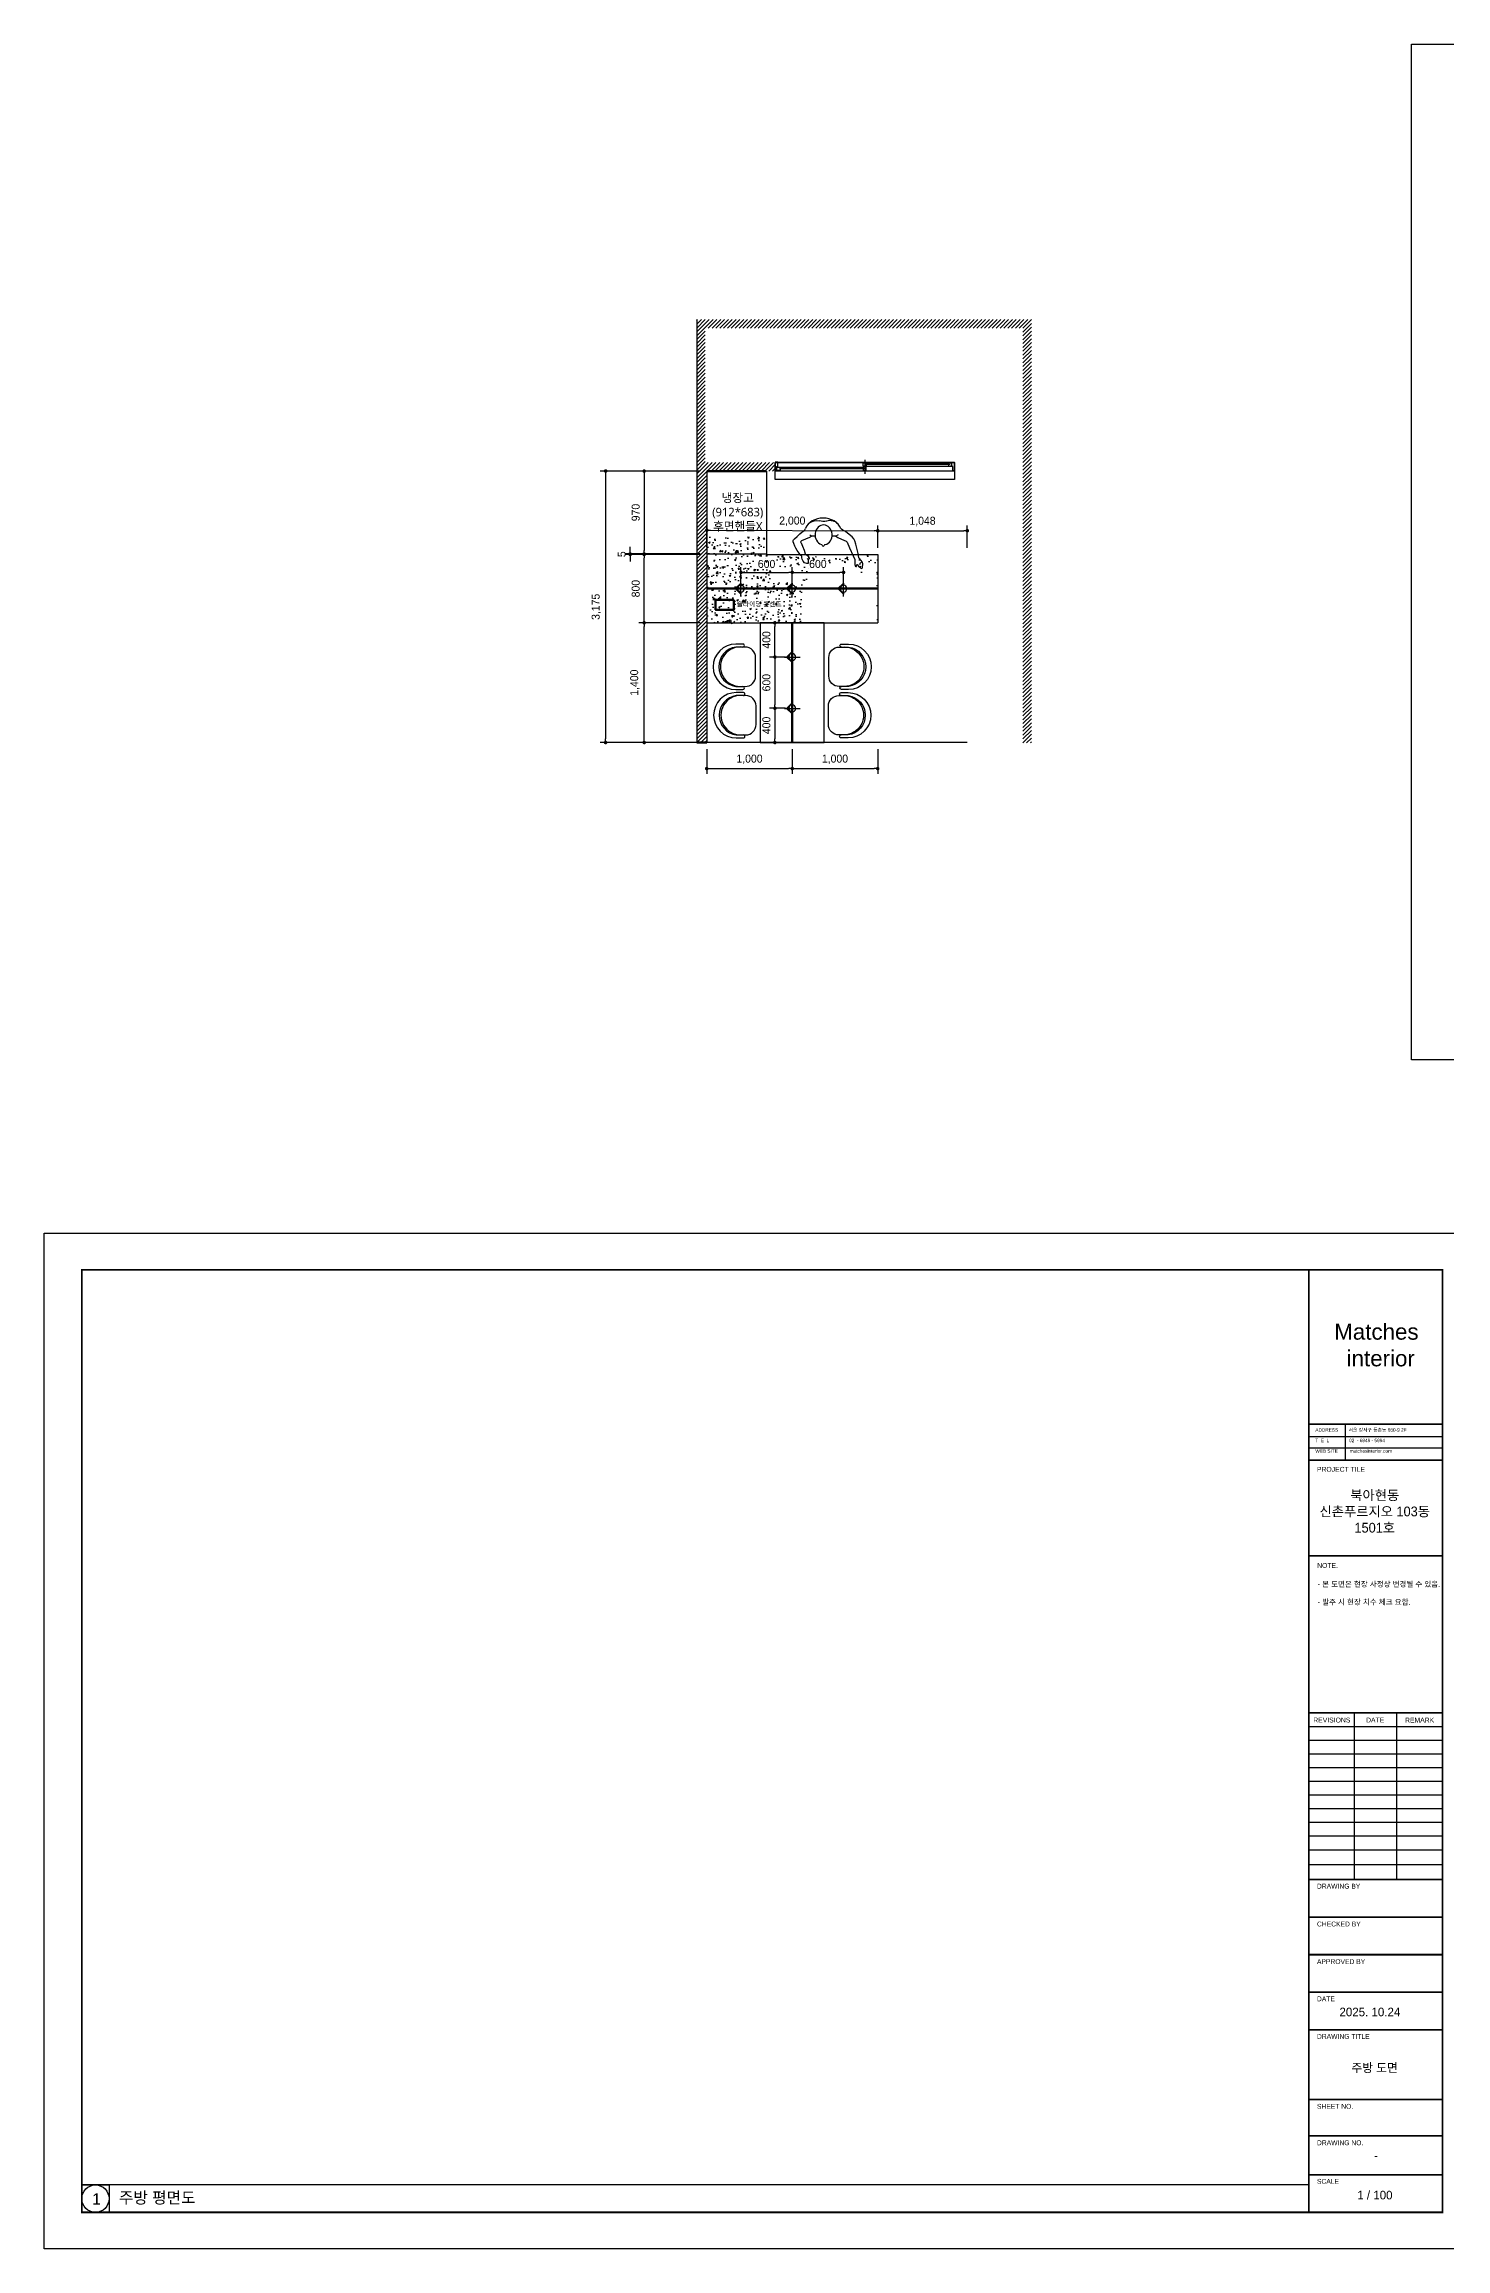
# Model space of a CAD drawing. Header units: millimetres. Extents: x -224448 to 1592092, y -164641 to 319001.
# Drawn here: x -57197 to -40798, y 118173 to 143959 of the extents above; entities that cross this region are included whole.
import ezdxf
from ezdxf.enums import TextEntityAlignment as Align

# ---------------------------------------------------------------- set-up
doc = ezdxf.new("R2010")
doc.units = ezdxf.units.MM
doc.layers.get('Defpoints').update_dxf_attribs({"color": 35})
for name, color, linetype in [('FUR', 6, 'Continuous'), ('I-LIGHT', 1, 'Continuous'), ('I-SYM', 4, 'Continuous'), ('I-TEXT', 7, 'Continuous'), ('I_FORMAT', 7, 'Continuous'), ('I_FUR', 6, 'Continuous'), ('I_HAT', 8, 'Continuous'), ('I_TXT', 7, 'Continuous'), ('I_WIN', 5, 'Continuous'), ('Layer 1', 7, 'Continuous')]:
    doc.layers.add(name, color=color, linetype=linetype)
doc.styles.add('GHS', font='Dotum.ttf')
doc.styles.add('HY울릉도', font='')
doc.styles.add('NTOP', font='Dotum.ttf')
doc.styles.add('sim', font='')
doc.styles.get("Standard").update_dxf_attribs({"font": 'arial.ttf'})
doc.styles.add('맑은고딕', font='malgun.ttf')
doc.styles.add('주석', font='arial.ttf')
doc.styles.get('HY울릉도').set_extended_font_data('HY울릉도L')
doc.styles.get('sim').set_extended_font_data('Pretendard Variable Light')
doc.dimstyles.new('HOON DIM', dxfattribs={"dimscale": 52, "dimtxt": 1.8, "dimasz": 0.8, "dimexe": 1.2, "dimexo": 1.5, "dimgap": 1, "dimtad": 1, "dimdec": 0, "dimzin": 0, "dimdsep": 46, "dimlunit": 6, "dimtxsty": 'GHS', "dimblk": 'DOT', "dimcen": 3, "dimclrd": 6, "dimclre": 6, "dimclrt": 3, "dimadec": 0, "dimazin": 0, "dimtm": 1e-09, "dimtfac": 1, "dimtdec": 0, "dimtix": 1, "dimtmove": 2, "dimatfit": 3, "dimldrblk": 'DOT', "dimfxl": 1, "dimtolj": 1, "dimtzin": 0, "dimarcsym": 0})

# ---------------------------------------------------------------- blocks, each defined once
blk = doc.blocks.new('gg')
at = {"layer": 'I_FUR'}
blk.add_lwpolyline([(39772, 12041, 0.414213), (39894, 12163), (39894, 12189, 1.001496), (39929, 12189), (39929, 12272, 0.999571), (39398, 12272), (39398, 12189, 1.001496), (39433, 12189), (39433, 12163, 0.414213), (39555, 12041)], format="xyb", close=True, dxfattribs=at)
blk.add_lwpolyline([(39894, 12189), (39894, 12272, 0.871098), (39433, 12272), (39433, 12189)], format="xyb", dxfattribs=at)
at = {"layer": 'I_HAT'}
blk.add_arc((39664, 12221), 231, 359.9213, 180.0787, dxfattribs=at)
blk = doc.blocks.new('_Dot')
at = {"color": 0, "linetype": 'ByBlock', "lineweight": -2}
blk.add_line((-0.5, 0), (-1, 0), dxfattribs=at)
at = {"color": 0, "linetype": 'ByBlock', "const_width": 0.5}
blk.add_lwpolyline([(-0.25, 0, 1), (0.25, 0, 1)], format="xyb", close=True, dxfattribs=at)
blk = doc.blocks.new('*D1254')
at = {"color": 6, "lineweight": -2, "transparency": 16777216}
for p, q in [((-47445, 138069), (-47445, 138330)), ((-47403, 138268), (-46439, 138268)), ((-46397, 138069), (-46397, 138330))]:
    blk.add_line(p, q, dxfattribs=at)
at = {"layer": 'Defpoints', "color": 0, "lineweight": 211, "transparency": 16777216}
for p in [(-46397, 138268), (-47445, 137991), (-46397, 137991)]:
    blk.add_point(p, dxfattribs=at)
at = {"color": 6, "lineweight": -2, "transparency": 16777216, "xscale": 41.6, "yscale": 41.6, "zscale": 41.6, "rotation": 180}
blk.add_blockref('_Dot', (-47445, 138268), dxfattribs=at)
at = {"color": 6, "lineweight": -2, "transparency": 16777216, "xscale": 41.6, "yscale": 41.6, "zscale": 41.6}
blk.add_blockref('_Dot', (-46397, 138268), dxfattribs=at)
at = {"color": 3, "transparency": 16777216, "insert": (-46921, 138376), "char_height": 93.6, "attachment_point": 5, "style": 'GHS'}
blk.add_mtext('\\A1;1,048', dxfattribs=at)
blk = doc.blocks.new('A$C57680CF2')
at = {"color": 251, "linetype": 'ByBlock'}
for p, q in [((392, 620), (377, 596)), ((377, 558), (377, 596)), ((362, 293), (342, 250)), ((377, 313), (362, 293)), ((377, 313), (377, 359)), ((392, 289), (377, 313)), ((2, 23), (0, 12)), ((0, 12), (2, 6)), ((12, 35), (2, 23)), ((2, 6), (11, 3)), ((11, 3), (52, 0)), ((27, 50), (12, 35)), ((25, 88), (20, 81)), ((20, 81), (20, 74)), ((20, 74), (25, 72)), ((41, 92), (25, 88)), ((25, 72), (35, 71)), ((45, 64), (27, 50)), ((35, 71), (43, 70)), ((73, 91), (41, 92)), ((43, 70), (45, 64)), ((52, 0), (75, 6)), ((104, 92), (73, 91)), ((75, 6), (93, 19)), ((93, 19), (116, 36)), ((146, 113), (104, 92)), ((116, 36), (121, 45)), ((121, 45), (172, 53)), ((241, 156), (146, 113)), ((172, 53), (221, 64)), ((221, 64), (281, 80)), ((305, 183), (241, 156)), ((281, 80), (322, 91)), ((318, 194), (305, 183)), ((342, 250), (318, 194)), ((322, 91), (347, 104)), ((347, 104), (369, 122)), ((369, 122), (396, 157)), ((396, 157), (431, 203)), ((431, 203), (448, 232)), ((448, 232), (458, 250)), ((458, 250), (465, 256))]:
    blk.add_line(p, q, dxfattribs=at)
for points in [[(107, 639), (95, 638), (70, 637), (62, 639), (55, 644), (55, 654), (66, 680), (85, 698), (107, 708), (123, 713), (133, 714), (144, 714), (155, 727), (178, 745), (210, 765), (236, 782), (261, 795), (290, 807), (309, 812), (324, 812), (334, 809), (347, 797), (374, 768), (404, 736), (423, 714), (432, 701), (440, 687), (449, 677), (458, 672), (465, 669)], [(377, 596), (362, 623), (320, 716), (314, 725), (306, 727), (298, 722), (259, 703), (211, 686), (169, 675), (160, 660), (145, 643), (131, 632), (121, 627), (110, 626), (107, 629), (106, 637), (109, 643), (115, 649)]]:
    blk.add_lwpolyline(points, dxfattribs=at)
for centre, start, end in [((261, 436), 12.4529, 61.6545), ((264, 489), 293.9975, 342.624)]:
    blk.add_arc(centre, 16.2, start, end, dxfattribs=at)
for centre, major_axis, ratio, start_param, end_param in [((391, 458), (-116, 0), 0.863568, 0.188441, 6.01926), ((406, 463), (0, 219), 0.828235, 3.474185, 5.950593), ((278, 462), (-16.9, 0), 0.833333, -1.080155, 0.996278), ((501, 383), (0, 94.4), 0.60241, 3.567278, 5.15537)]:
    blk.add_ellipse(centre, major_axis=major_axis, ratio=ratio, start_param=start_param, end_param=end_param, dxfattribs=at)
at = {"color": 251, "linetype": 'ByBlock', "extrusion": (0, 0, -1)}
for centre, start_param, end_param in [((502, 539), 0.65598, 1.886666), ((605, 460), 4.269408, 5.264562)]:
    blk.add_ellipse(centre, major_axis=(0, 94.4), ratio=0.60241, start_param=start_param, end_param=end_param, dxfattribs=at)
blk = doc.blocks.new('마감지시')
at = {"layer": 'I-SYM'}
blk.add_hatch(color=256, dxfattribs=at).paths.add_polyline_path([(100285, -105169, 1), (100395, -105169, 1)])
blk.add_circle((100340, -105169), 55.1, dxfattribs=at)
blk.add_open_spline([(100340, -105169), (100472, -105076), (100636, -104989), (100521, -105343), (100750, -105224), (100793, -105160)], degree=3, knots=[104.4072574, 104.4072574, 104.4072574, 104.4072574, 483.4924485, 667.7259252, 958.4022925, 958.4022925, 958.4022925, 958.4022925], dxfattribs=at)
blk = doc.blocks.new('*D1255')
at = {"color": 6, "lineweight": -2, "transparency": 16777216}
for p, q in [((-49445, 138074), (-49444, 138335)), ((-49403, 138273), (-47486, 138268)), ((-47445, 138069), (-47444, 138330))]:
    blk.add_line(p, q, dxfattribs=at)
at = {"layer": 'Defpoints', "color": 0, "lineweight": 211, "transparency": 16777216}
for p in [(-47444, 138268), (-49445, 137996), (-47445, 137991)]:
    blk.add_point(p, dxfattribs=at)
at = {"color": 6, "lineweight": -2, "transparency": 16777216, "xscale": 41.6, "yscale": 41.6, "zscale": 41.6}
for p, rotation in [((-49444, 138273), 179.8567608496325), ((-47444, 138268), 359.8567608496326)]:
    blk.add_blockref('_Dot', p, dxfattribs=dict(at, rotation=rotation))
at = {"color": 3, "lineweight": 211, "transparency": 16777216, "insert": (-48444, 138378), "char_height": 93.6, "attachment_point": 5, "rotation": 359.8568, "style": 'GHS'}
blk.add_mtext('\\A1;2,000', dxfattribs=at)
blk = doc.blocks.new('*D1256')
at = {"color": 6, "lineweight": -2, "transparency": 16777216}
for p, q in [((-49445, 135713), (-49445, 135424)), ((-48445, 135713), (-48445, 135424)), ((-49403, 135486), (-48487, 135486))]:
    blk.add_line(p, q, dxfattribs=at)
at = {"layer": 'Defpoints', "color": 0, "lineweight": 211, "transparency": 16777216}
for p in [(-49445, 135791), (-48445, 135791), (-48445, 135486)]:
    blk.add_point(p, dxfattribs=at)
at = {"color": 6, "lineweight": -2, "transparency": 16777216, "xscale": 41.6, "yscale": 41.6, "zscale": 41.6, "rotation": 180}
blk.add_blockref('_Dot', (-49445, 135486), dxfattribs=at)
at = {"color": 6, "lineweight": -2, "transparency": 16777216, "xscale": 41.6, "yscale": 41.6, "zscale": 41.6}
blk.add_blockref('_Dot', (-48445, 135486), dxfattribs=at)
at = {"color": 3, "lineweight": 211, "transparency": 16777216, "insert": (-48945, 135594), "char_height": 93.6, "attachment_point": 5, "style": 'GHS'}
blk.add_mtext('\\A1;1,000', dxfattribs=at)
blk = doc.blocks.new('*D1257')
at = {"color": 6, "lineweight": -2, "transparency": 16777216}
for p, q in [((-48445, 135713), (-48445, 135424)), ((-47445, 135713), (-47445, 135424)), ((-48403, 135486), (-47487, 135486))]:
    blk.add_line(p, q, dxfattribs=at)
at = {"layer": 'Defpoints', "color": 0, "lineweight": 211, "transparency": 16777216}
for p in [(-48445, 135791), (-47445, 135791), (-47445, 135486)]:
    blk.add_point(p, dxfattribs=at)
at = {"color": 6, "lineweight": -2, "transparency": 16777216, "xscale": 41.6, "yscale": 41.6, "zscale": 41.6, "rotation": 180}
blk.add_blockref('_Dot', (-48445, 135486), dxfattribs=at)
at = {"color": 6, "lineweight": -2, "transparency": 16777216, "xscale": 41.6, "yscale": 41.6, "zscale": 41.6}
blk.add_blockref('_Dot', (-47445, 135486), dxfattribs=at)
at = {"color": 3, "lineweight": 211, "transparency": 16777216, "insert": (-47945, 135594), "char_height": 93.6, "attachment_point": 5, "style": 'GHS'}
blk.add_mtext('\\A1;1,000', dxfattribs=at)
blk = doc.blocks.new('*D1258')
at = {"color": 6, "lineweight": -2, "transparency": 16777216}
for p, q in [((-49523, 137191), (-50240, 137191)), ((-50177, 135833), (-50177, 137149)), ((-49523, 135791), (-50240, 135791))]:
    blk.add_line(p, q, dxfattribs=at)
at = {"layer": 'Defpoints', "color": 0, "lineweight": 211, "transparency": 16777216}
for p in [(-50177, 137191), (-49445, 137191), (-49445, 135791)]:
    blk.add_point(p, dxfattribs=at)
at = {"color": 6, "lineweight": -2, "transparency": 16777216, "xscale": 41.6, "yscale": 41.6, "zscale": 41.6}
for p, rotation in [((-50177, 137191), 90), ((-50177, 135791), 270)]:
    blk.add_blockref('_Dot', p, dxfattribs=dict(at, rotation=rotation))
at = {"color": 3, "lineweight": 211, "transparency": 16777216, "insert": (-50285, 136491), "char_height": 93.6, "attachment_point": 5, "rotation": 90, "style": 'GHS'}
blk.add_mtext('\\A1;1,400', dxfattribs=at)
blk = doc.blocks.new('*D1259')
at = {"color": 6, "lineweight": -2, "transparency": 16777216}
for p, q in [((-49523, 137991), (-50240, 137991)), ((-50177, 137233), (-50177, 137949)), ((-49523, 137191), (-50240, 137191))]:
    blk.add_line(p, q, dxfattribs=at)
at = {"layer": 'Defpoints', "color": 0, "lineweight": 211, "transparency": 16777216}
for p in [(-50177, 137991), (-49445, 137991), (-49445, 137191)]:
    blk.add_point(p, dxfattribs=at)
at = {"color": 6, "lineweight": -2, "transparency": 16777216, "xscale": 41.6, "yscale": 41.6, "zscale": 41.6}
for p, rotation in [((-50177, 137991), 90), ((-50177, 137191), 270)]:
    blk.add_blockref('_Dot', p, dxfattribs=dict(at, rotation=rotation))
at = {"color": 3, "lineweight": 211, "transparency": 16777216, "insert": (-50276, 137591), "char_height": 93.6, "attachment_point": 5, "rotation": 90, "style": 'GHS'}
blk.add_mtext('\\A1;800', dxfattribs=at)
blk = doc.blocks.new('*D1260')
at = {"color": 6, "lineweight": -2, "transparency": 16777216}
for p, q in [((-49523, 138966), (-50690, 138966)), ((-50628, 138924), (-50628, 135833)), ((-49523, 135791), (-50690, 135791))]:
    blk.add_line(p, q, dxfattribs=at)
at = {"layer": 'Defpoints', "color": 0, "lineweight": 211, "transparency": 16777216}
for p in [(-49445, 138966), (-50628, 135791), (-49445, 135791)]:
    blk.add_point(p, dxfattribs=at)
at = {"color": 6, "lineweight": -2, "transparency": 16777216, "xscale": 41.6, "yscale": 41.6, "zscale": 41.6}
for p, rotation in [((-50628, 138966), 90), ((-50628, 135791), 270)]:
    blk.add_blockref('_Dot', p, dxfattribs=dict(at, rotation=rotation))
at = {"color": 3, "lineweight": 211, "transparency": 16777216, "insert": (-50736, 137378), "char_height": 93.6, "attachment_point": 5, "rotation": 90, "style": 'GHS'}
blk.add_mtext('\\A1;3,175', dxfattribs=at)
blk = doc.blocks.new('*D1261')
at = {"color": 6, "lineweight": -2, "transparency": 16777216}
for p, q in [((-49523, 138966), (-50240, 138966)), ((-50177, 138924), (-50177, 138038)), ((-49523, 137996), (-50240, 137996))]:
    blk.add_line(p, q, dxfattribs=at)
at = {"layer": 'Defpoints', "color": 0, "lineweight": 211, "transparency": 16777216}
for p in [(-49445, 138966), (-50177, 137996), (-49445, 137996)]:
    blk.add_point(p, dxfattribs=at)
at = {"color": 6, "lineweight": -2, "transparency": 16777216, "xscale": 41.6, "yscale": 41.6, "zscale": 41.6}
for p, rotation in [((-50177, 138966), 90), ((-50177, 137996), 270)]:
    blk.add_blockref('_Dot', p, dxfattribs=dict(at, rotation=rotation))
at = {"color": 3, "lineweight": 211, "transparency": 16777216, "insert": (-50276, 138481), "char_height": 93.6, "attachment_point": 5, "rotation": 90, "style": 'GHS'}
blk.add_mtext('\\A1;970', dxfattribs=at)
blk = doc.blocks.new('*D1262')
at = {"color": 6, "lineweight": -2, "transparency": 16777216}
for p, q in [((-49640, 137996), (-50403, 137996)), ((-49640, 137991), (-50403, 137991)), ((-50341, 138038), (-50341, 138079)), ((-50341, 137996), (-50341, 137991)), ((-50341, 137949), (-50341, 137908))]:
    blk.add_line(p, q, dxfattribs=at)
at = {"layer": 'Defpoints', "color": 0, "lineweight": 211, "transparency": 16777216}
for p in [(-50341, 137991), (-49562, 137996), (-49562, 137991)]:
    blk.add_point(p, dxfattribs=at)
at = {"color": 6, "lineweight": -2, "transparency": 16777216, "xscale": 41.6, "yscale": 41.6, "zscale": 41.6}
for p, rotation in [((-50341, 137996), 270), ((-50341, 137991), 90)]:
    blk.add_blockref('_Dot', p, dxfattribs=dict(at, rotation=rotation))
at = {"color": 3, "lineweight": 211, "transparency": 16777216, "insert": (-50440, 137993), "char_height": 93.6, "attachment_point": 5, "rotation": 90, "style": 'GHS'}
blk.add_mtext('\\A1;5', dxfattribs=at)
blk = doc.blocks.new('SP01')
at = {"layer": 'I-LIGHT'}
blk.add_hatch(color=1, dxfattribs=at).paths.add_polyline_path([(2182616, -1632810), (2182551, -1632878), (2182576, -1632878, -1), (2182656, -1632878), (2182680, -1632878)])
at = {"layer": 'I-LIGHT', "color": 1}
for p, q in [((2182616, -1632787), (2182616, -1632970)), ((2182707, -1632878), (2182524, -1632878)), ((2182616, -1632810), (2182551, -1632878)), ((2182551, -1632878), (2182576, -1632878)), ((2182616, -1632810), (2182680, -1632878)), ((2182656, -1632878), (2182680, -1632878))]:
    blk.add_line(p, q, dxfattribs=at)
at = {"layer": 'I-LIGHT', "color": 4}
blk.add_circle((2182616, -1632878), 40, dxfattribs=at)
blk = doc.blocks.new('*D1263')
at = {"color": 6, "lineweight": -2, "transparency": 16777216}
for p, q in [((-48523, 136791), (-48710, 136791)), ((-48648, 136749), (-48648, 136233)), ((-48523, 136191), (-48710, 136191))]:
    blk.add_line(p, q, dxfattribs=at)
at = {"layer": 'Defpoints', "color": 0, "lineweight": 211, "transparency": 16777216}
for p in [(-48445, 136791), (-48648, 136191), (-48445, 136191)]:
    blk.add_point(p, dxfattribs=at)
at = {"color": 6, "lineweight": -2, "transparency": 16777216, "xscale": 41.6, "yscale": 41.6, "zscale": 41.6}
for p, rotation in [((-48648, 136791), 90), ((-48648, 136191), 270)]:
    blk.add_blockref('_Dot', p, dxfattribs=dict(at, rotation=rotation))
at = {"color": 3, "lineweight": 211, "transparency": 16777216, "insert": (-48747, 136491), "char_height": 93.6, "attachment_point": 5, "rotation": 90, "style": 'GHS'}
blk.add_mtext('\\A1;600', dxfattribs=at)
blk = doc.blocks.new('*D1264')
at = {"color": 6, "lineweight": -2, "transparency": 16777216}
for p, q in [((-48523, 137191), (-48710, 137191)), ((-48648, 136833), (-48648, 137149)), ((-48523, 136791), (-48710, 136791))]:
    blk.add_line(p, q, dxfattribs=at)
at = {"layer": 'Defpoints', "color": 0, "lineweight": 211, "transparency": 16777216}
for p in [(-48648, 137191), (-48445, 137191), (-48445, 136791)]:
    blk.add_point(p, dxfattribs=at)
at = {"color": 6, "lineweight": -2, "transparency": 16777216, "xscale": 41.6, "yscale": 41.6, "zscale": 41.6}
for p, rotation in [((-48648, 137191), 90), ((-48648, 136791), 270)]:
    blk.add_blockref('_Dot', p, dxfattribs=dict(at, rotation=rotation))
at = {"color": 3, "lineweight": 211, "transparency": 16777216, "insert": (-48747, 136991), "char_height": 93.6, "attachment_point": 5, "rotation": 90, "style": 'GHS'}
blk.add_mtext('\\A1;400', dxfattribs=at)
blk = doc.blocks.new('*D1265')
at = {"color": 6, "lineweight": -2, "transparency": 16777216}
for p, q in [((-48523, 136191), (-48710, 136191)), ((-48648, 136149), (-48648, 135833)), ((-48523, 135791), (-48710, 135791))]:
    blk.add_line(p, q, dxfattribs=at)
at = {"layer": 'Defpoints', "color": 0, "lineweight": 211, "transparency": 16777216}
for p in [(-48445, 136191), (-48648, 135791), (-48445, 135791)]:
    blk.add_point(p, dxfattribs=at)
at = {"color": 6, "lineweight": -2, "transparency": 16777216, "xscale": 41.6, "yscale": 41.6, "zscale": 41.6}
for p, rotation in [((-48648, 136191), 90), ((-48648, 135791), 270)]:
    blk.add_blockref('_Dot', p, dxfattribs=dict(at, rotation=rotation))
at = {"color": 3, "lineweight": 211, "transparency": 16777216, "insert": (-48747, 135991), "char_height": 93.6, "attachment_point": 5, "rotation": 90, "style": 'GHS'}
blk.add_mtext('\\A1;400', dxfattribs=at)
blk = doc.blocks.new('*D1266')
at = {"color": 6, "lineweight": -2, "transparency": 16777216}
for p, q in [((-49045, 137669), (-49045, 137843)), ((-49003, 137781), (-48487, 137781)), ((-48445, 137669), (-48445, 137843))]:
    blk.add_line(p, q, dxfattribs=at)
at = {"layer": 'Defpoints', "color": 0, "lineweight": 211, "transparency": 16777216}
for p in [(-48445, 137781), (-49045, 137591), (-48445, 137591)]:
    blk.add_point(p, dxfattribs=at)
at = {"color": 6, "lineweight": -2, "transparency": 16777216, "xscale": 41.6, "yscale": 41.6, "zscale": 41.6, "rotation": 180}
blk.add_blockref('_Dot', (-49045, 137781), dxfattribs=at)
at = {"color": 6, "lineweight": -2, "transparency": 16777216, "xscale": 41.6, "yscale": 41.6, "zscale": 41.6}
blk.add_blockref('_Dot', (-48445, 137781), dxfattribs=at)
at = {"color": 3, "lineweight": 211, "transparency": 16777216, "insert": (-48745, 137879), "char_height": 93.6, "attachment_point": 5, "style": 'GHS'}
blk.add_mtext('\\A1;600', dxfattribs=at)
blk = doc.blocks.new('*D1267')
at = {"color": 6, "lineweight": -2, "transparency": 16777216}
for p, q in [((-48445, 137669), (-48445, 137843)), ((-48403, 137781), (-47887, 137781)), ((-47845, 137669), (-47845, 137843))]:
    blk.add_line(p, q, dxfattribs=at)
at = {"layer": 'Defpoints', "color": 0, "lineweight": 211, "transparency": 16777216}
for p in [(-47845, 137781), (-48445, 137591), (-47845, 137591)]:
    blk.add_point(p, dxfattribs=at)
at = {"color": 6, "lineweight": -2, "transparency": 16777216, "xscale": 41.6, "yscale": 41.6, "zscale": 41.6, "rotation": 180}
blk.add_blockref('_Dot', (-48445, 137781), dxfattribs=at)
at = {"color": 6, "lineweight": -2, "transparency": 16777216, "xscale": 41.6, "yscale": 41.6, "zscale": 41.6}
blk.add_blockref('_Dot', (-47845, 137781), dxfattribs=at)
at = {"color": 3, "lineweight": 211, "transparency": 16777216, "insert": (-48145, 137879), "char_height": 93.6, "attachment_point": 5, "style": 'GHS'}
blk.add_mtext('\\A1;600', dxfattribs=at)

msp = doc.modelspace()

# ---------------------------------------------------------------- hatches: boundary and pattern name
at = {"layer": 'I_HAT', "transparency": 33554687}
h = msp.add_hatch(dxfattribs=at)
h.set_pattern_fill('ANSI31', color=256, scale=10)
h.set_pattern_definition([(45, (-35373.445, -800.64), (-22.45064, 22.45064), [])])
edge = h.paths.add_edge_path()
edge.add_spline(control_points=[(-45747.082, 135896.964), (-45730.737, 135892.823), (-45709.621, 135902.075), (-45744.28, 136008.804), (-45673.65, 135981.6), (-45647.082, 135960.966)], knot_values=[314.35249054, 314.35249054, 314.35249054, 314.35249054, 483.492448452, 667.725925171, 886.708838013, 886.708838013, 886.708838013, 886.708838013], degree=3, periodic=0)
edge.add_line((-45647.082, 135960.966), (-45647.082, 140738.966))
edge.add_line((-45647.082, 140738.966), (-49562.082, 140738.966))
edge.add_line((-49562.082, 140738.966), (-49562.082, 135790.966))
edge.add_line((-49562.082, 135790.966), (-49445.082, 135790.966))
edge.add_line((-49445.082, 135790.966), (-49445.082, 138965.966))
edge.add_line((-49445.082, 138965.966), (-48645.082, 138965.966))
edge.add_line((-48645.082, 138965.966), (-48645.082, 139065.966))
edge.add_line((-48645.082, 139065.966), (-49462.082, 139065.966))
edge.add_line((-49462.082, 139065.966), (-49462.082, 140638.966))
edge.add_line((-49462.082, 140638.966), (-45747.082, 140638.966))
edge.add_line((-45747.082, 140638.966), (-45747.082, 139065.966))
edge.add_line((-45747.082, 139065.966), (-45747.082, 135896.964))
edge = h.paths.add_edge_path()
edge.add_spline(control_points=[(-45647.082, 135960.966), (-45673.65, 135981.6), (-45744.28, 136008.804), (-45709.621, 135902.075), (-45730.737, 135892.823), (-45747.082, 135896.964)], knot_values=[314.35249054, 314.35249054, 314.35249054, 314.35249054, 533.335403382, 717.5688801, 886.708838013, 886.708838013, 886.708838013, 886.708838013], degree=3, periodic=0)
edge.add_line((-45747.082, 135896.964), (-45747.082, 135785.966))
edge.add_line((-45747.082, 135785.966), (-45647.082, 135785.966))
edge.add_line((-45647.082, 135785.966), (-45647.082, 135960.966))
h = msp.add_hatch(dxfattribs=at)
h.set_pattern_fill('AR-CONC', color=256)
h.set_pattern_definition([(50, (-35373.44, -600.64), (182.18467, -15.93909), [19.05, -209.55]), (355, (-35373.44, -600.64), (-35.24342, 191.05685), [15.24, -167.64058]), (100.45144, (-35358.26, -601.97), (146.94125, 175.11775), [16.19, -178.09024]), (46.1842, (-35373.44, -549.84), (271.07904, -42.04233), [28.575, -314.325]), (96.63556, (-35350.85, -553.34), (237.40413, 247.4261), [24.285, -267.1356]), (351.18415, (-35373.44, -549.84), (237.40413, 247.4261), [22.85997, -251.45973]), (21, (-35348.04, -562.54), (151.61439, -102.2652), [19.05, -209.55]), (326, (-35348.04, -562.54), (61.80203, 184.18797), [15.24, -167.64]), (71.45144, (-35335.41, -571.06), (213.41642, 81.92277), [16.19, -178.08994]), (37.5, (-35373.445, -600.64), (3.088603, 84.55504), [0, -165.608, 0, -170.18, 0, -168.275]), (7.5, (-35373.445, -600.64), (66.81966, 100.180575), [0, -97.028, 0, -161.798, 0, -64.135]), (327.5, (-35430.09, -600.64), (135.590595, -5.728744), [0, -63.5, 0, -198.12, 0, -262.89]), (317.5, (-35455.49, -600.64), (148.12918, 25.42649), [0, -82.55, 0, -131.572, 0, -186.69])])
h.paths.add_polyline_path([(-47445.082, 137990.966), (-47678.099, 137965.966), (-47673.073, 137943.59), (-47664.977, 137893.021), (-47656.881, 137887.964), (-47639.676, 137864.703), (-47626.52, 137846.498), (-47620.448, 137823.237), (-47623.484, 137782.782), (-47626.52, 137773.68), (-47632.592, 137771.657), (-47643.725, 137773.68), (-47655.869, 137783.793), (-47670.037, 137798.964), (-47684.205, 137816.157), (-47690.277, 137815.146), (-47691.289, 137807.055), (-47692.301, 137796.941), (-47694.325, 137791.884), (-47701.41, 137791.884), (-47708.494, 137796.941), (-47712.542, 137813.123), (-47711.53, 137844.476), (-47712.542, 137875.828), (-47733.794, 137917.294), (-47755.555, 137965.966), (-48302.152, 137965.966), (-48295.268, 137940.323), (-48280.846, 137932.087), (-48263.333, 137916.644), (-48252.516, 137902.231), (-48247.881, 137892.966), (-48246.335, 137881.641), (-48249.426, 137879.068), (-48258.974, 137877.795), (-48258.182, 137866.714), (-48257.152, 137842.006), (-48259.212, 137833.77), (-48264.363, 137827.078), (-48274.665, 137826.563), (-48300.934, 137837.373), (-48318.447, 137856.933), (-48328.233, 137878.553), (-48333.384, 137895.025), (-48334.414, 137904.805), (-48334.929, 137916.13), (-48347.806, 137926.939), (-48365.319, 137950.103), (-48375.727, 137965.966), (-48745.082, 137990.966), (-48745.082, 138195.966), (-49445.082, 138195.966), (-49445.082, 137190.966), (-47445.082, 137190.966)])
h.paths.add_polyline_path([(-48643.914, 137664.263), (-48245.072, 137662.268), (-48244.187, 137839.116), (-48643.03, 137841.11)], flags=16)
h.paths.add_polyline_path([(-48329.994, 137190.966), (-47453.635, 137190.966), (-47453.635, 137888.028), (-48329.994, 137888.028)], flags=17)

# ---------------------------------------------------------------- linework, layer by layer
at = {"color": 2}
for p, q in [((-49562.082, 140738.966), (-49562.082, 135790.966)), ((-49445.082, 138965.966), (-49445.082, 135790.966)), ((-48745.082, 138965.966), (-48745.082, 137990.966)), ((-49445.082, 137995.966), (-48745.082, 137995.966)), ((-48745.082, 137990.966), (-47445.082, 137990.966)), ((-47445.082, 137990.966), (-47445.082, 137190.966)), ((-49445.082, 137190.966), (-47445.082, 137190.966)), ((-46397.082, 135790.966), (-49562.082, 135790.966))]:
    msp.add_line(p, q, dxfattribs=at)
at = {"color": 2, "lineweight": 211}
for p, q in [((-49445.082, 138965.966), (-48745.082, 138965.966)), ((-47445.082, 137590.966), (-49445.082, 137590.966)), ((-49344.598, 137459.14), (-49344.598, 137343.76)), ((-49344.598, 137459.14), (-49127.415, 137459.14)), ((-49127.415, 137343.76), (-49127.415, 137459.14)), ((-49344.598, 137343.76), (-49127.415, 137343.76)), ((-48445.082, 135790.966), (-48445.082, 137190.966)), ((-49445.082, 135790.966), (-49562.082, 135790.966))]:
    msp.add_line(p, q, dxfattribs=at)
at = {"layer": 'Defpoints'}
for points in [[(-41199.093, 143959.391), (-24399.093, 143959.391), (-24399.093, 132079.391), (-41199.093, 132079.391)], [(-57197.085, 130052.988), (-40397.085, 130052.988), (-40397.085, 118172.988), (-57197.085, 118172.988)]]:
    msp.add_lwpolyline(points, close=True, dxfattribs=at)
at = {"layer": 'FUR'}
for p, q in [((-48820.082, 137190.966), (-48820.082, 135790.966)), ((-48070.082, 137190.966), (-48820.082, 137190.966)), ((-48070.082, 135790.966), (-48070.082, 137190.966)), ((-48820.082, 135790.966), (-48070.082, 135790.966))]:
    msp.add_line(p, q, dxfattribs=at)
at = {"layer": 'I_FORMAT'}
for p, q in [((-42403.138, 127675.418), (-40837.125, 127675.418)), ((-41975.499, 127819.586), (-41975.499, 127396.505)), ((-42403.098, 127541.018), (-40835.272, 127541.018)), ((-41868.882, 122487.848), (-41868.882, 124435.559)), ((-41372.786, 122494.444), (-41372.786, 124442.156)), ((-42403.098, 124282.156), (-40837.085, 124282.156)), ((-42403.098, 124122.156), (-40837.085, 124122.156)), ((-42403.098, 123962.156), (-40837.085, 123962.156)), ((-42403.098, 123802.156), (-40837.085, 123802.156)), ((-42403.098, 123642.156), (-40837.085, 123642.156)), ((-42403.098, 123482.156), (-40837.085, 123482.156)), ((-42403.098, 123322.156), (-40837.085, 123322.156)), ((-42403.098, 123162.156), (-40837.085, 123162.156)), ((-42403.098, 123002.156), (-40837.085, 123002.156)), ((-42403.098, 122842.156), (-40837.085, 122842.156)), ((-42403.098, 122668.3), (-40837.085, 122668.3)), ((-42403.098, 118920.588), (-56757.085, 118920.588))]:
    msp.add_line(p, q, dxfattribs=at)
for points, const_width in [([(-42403.098, 118600.588), (-56757.085, 118600.588), (-56757.085, 129625.388), (-42403.098, 129625.388)], 20.087), ([(-42403.098, 129625.388), (-42403.098, 118597.184)], 20.087), ([(-42403.098, 129625.388), (-40837.085, 129625.388), (-40837.085, 118600.588), (-42403.098, 118600.588)], 20.087), ([(-42403.098, 127819.586), (-40837.085, 127819.586)], 20.087), ([(-42403.098, 127396.851), (-40839.668, 127396.851)], 20.087), ([(-42403.098, 126277.715), (-40837.085, 126277.715)], 20.087), ([(-42403.098, 124442.156), (-40837.085, 124442.156)], 20.087), ([(-42403.098, 122494.444), (-40837.085, 122494.444)], 20.087), ([(-40837.085, 122494.444), (-42237.085, 122494.444)], 8), ([(-42403.098, 122054.444), (-40837.085, 122054.444)], 20.087), ([(-42403.098, 121614.444), (-40837.085, 121614.444)], 20.087), ([(-42403.098, 121174.444), (-40837.085, 121174.444)], 20.087), ([(-42403.098, 120734.444), (-40837.085, 120734.444)], 20.087), ([(-42403.098, 119920.588), (-40837.085, 119920.588)], 20.087), ([(-42237.085, 119920.588), (-40837.085, 119920.588)], 12), ([(-42403.098, 119494.444), (-40837.085, 119494.444)], 20.087), ([(-42237.085, 119494.444), (-40837.085, 119494.444)], 12), ([(-42403.098, 119040.588), (-40837.085, 119040.588)], 20.087), ([(-42237.085, 119040.588), (-40837.085, 119040.588)], 12)]:
    msp.add_lwpolyline(points, dxfattribs=dict(at, const_width=const_width))
msp.add_lwpolyline([(-56757.085, 118920.588), (-56437.085, 118920.588), (-56437.085, 118600.588), (-56757.085, 118600.588)], close=True, dxfattribs=at)
msp.add_circle((-56597.085, 118760.588), 160, dxfattribs=at)
at = {"layer": 'I_WIN', "linetype": 'Continuous'}
for p, q in [((-48645.082, 139068.287), (-46549.641, 139068.287)), ((-48615.082, 139068.287), (-48645.082, 139068.287)), ((-48645.082, 139068.287), (-48645.082, 138977.287)), ((-48627.646, 138968.287), (-48627.646, 139017.287)), ((-48627.646, 139017.287), (-48615.082, 139017.287)), ((-48624.377, 139013.051), (-47613.618, 139013.051)), ((-48624.377, 138973.051), (-48624.377, 139013.051)), ((-48624.377, 139013.051), (-48586.377, 139013.051)), ((-48615.082, 139019.374), (-48615.082, 139068.287)), ((-48615.082, 139017.287), (-48615.082, 139019.374)), ((-48586.377, 138998.404), (-48591.924, 138996.628)), ((-48591.924, 138996.628), (-48591.924, 138990.18)), ((-48591.924, 138990.18), (-48586.377, 138988.404)), ((-48589.858, 138995.404), (-48589.858, 138991.404)), ((-48586.377, 139013.051), (-48586.377, 138998.404)), ((-48586.377, 138999.196), (-48583.631, 138997.814)), ((-48586.377, 138995.404), (-47608.071, 138995.404)), ((-47608.071, 138991.404), (-48586.377, 138991.404)), ((-48586.377, 138987.613), (-48583.631, 138988.995)), ((-48583.631, 138997.814), (-48583.104, 138996.826)), ((-48583.631, 138988.995), (-48583.104, 138989.983)), ((-48583.104, 138996.826), (-48582.558, 138995.404)), ((-48583.104, 138989.983), (-48582.558, 138991.404)), ((-47616.89, 138996.826), (-47617.437, 138995.404)), ((-47616.89, 138989.983), (-47617.437, 138991.404)), ((-47616.364, 138997.814), (-47616.89, 138996.826)), ((-47616.364, 138988.995), (-47616.89, 138989.983)), ((-47613.618, 138999.196), (-47616.364, 138997.814)), ((-47613.618, 138987.613), (-47616.364, 138988.995)), ((-47578.618, 139013.051), (-47613.618, 139013.051)), ((-47613.618, 139013.051), (-47613.618, 138998.404)), ((-47613.618, 138998.404), (-47608.071, 138996.628)), ((-47608.071, 138990.18), (-47613.618, 138988.404)), ((-47613.582, 139023.413), (-47613.582, 139063.413)), ((-47613.582, 139063.413), (-47578.582, 139063.413)), ((-47578.582, 139023.413), (-47613.582, 139023.413)), ((-47608.071, 138996.628), (-47608.071, 138990.18)), ((-47608.071, 138995.404), (-47608.071, 138991.404)), ((-47596.082, 139099.058), (-47596.082, 138933.987)), ((-47578.582, 139048.767), (-47584.128, 139046.991)), ((-47584.128, 139046.991), (-47584.128, 139040.543)), ((-47584.128, 139045.767), (-46609.81, 139045.749)), ((-47584.128, 139041.767), (-47584.128, 139045.767)), ((-46609.81, 139041.749), (-47584.128, 139041.749)), ((-47584.128, 139040.543), (-47578.582, 139038.767)), ((-47578.618, 138973.051), (-47578.618, 139013.051)), ((-47578.582, 139063.413), (-46580.357, 139063.413)), ((-47578.582, 139063.413), (-47578.582, 139048.767)), ((-47578.582, 139049.559), (-47575.835, 139048.176)), ((-47578.582, 139037.975), (-47575.835, 139039.358)), ((-47578.582, 139038.767), (-47578.582, 139023.413)), ((-47578.582, 139023.413), (-46580.357, 139023.413)), ((-47575.835, 139048.176), (-47575.309, 139047.189)), ((-47575.835, 139039.358), (-47575.309, 139040.345)), ((-47575.309, 139047.189), (-47574.762, 139045.767)), ((-47575.309, 139040.345), (-47574.762, 139041.767)), ((-46618.629, 139047.189), (-46619.176, 139045.767)), ((-46618.629, 139040.345), (-46619.176, 139041.767)), ((-46618.103, 139048.176), (-46618.629, 139047.189)), ((-46618.103, 139039.358), (-46618.629, 139040.345)), ((-46615.357, 139049.559), (-46618.103, 139048.176)), ((-46615.357, 139037.975), (-46618.103, 139039.358)), ((-46580.357, 139063.413), (-46615.357, 139063.413)), ((-46615.357, 139063.413), (-46615.357, 139048.767)), ((-46615.357, 139048.767), (-46609.81, 139046.991)), ((-46609.81, 139040.543), (-46615.357, 139038.767)), ((-46615.357, 139038.767), (-46615.357, 139023.413)), ((-46615.357, 139023.413), (-46580.357, 139023.413)), ((-46609.81, 139046.991), (-46609.81, 139040.543)), ((-46609.81, 139045.767), (-46609.81, 139041.767)), ((-46580.357, 139023.413), (-46580.357, 139063.413)), ((-46577.157, 139017.366), (-46577.157, 139068.287)), ((-46577.157, 139068.287), (-46547.157, 139068.287)), ((-46564.592, 139017.366), (-46577.157, 139017.366)), ((-46564.592, 138968.366), (-46564.592, 139017.366)), ((-46547.157, 138968.366), (-46547.157, 139068.307)), ((-48645.082, 138977.287), (-48645.082, 138968.287)), ((-48645.082, 138968.279), (-46549.641, 138968.346)), ((-48645.082, 138968.287), (-48627.646, 138968.287)), ((-48586.377, 138973.051), (-48624.377, 138973.051)), ((-48586.377, 138988.404), (-48586.377, 138973.051)), ((-47613.618, 138988.404), (-47613.618, 138973.051)), ((-47613.618, 138973.051), (-47578.618, 138973.051)), ((-46547.157, 138968.366), (-46564.592, 138968.366))]:
    msp.add_line(p, q, dxfattribs=at)
at = {"layer": 'I_WIN'}
msp.add_lwpolyline([(-48645.082, 139065.976), (-46547.082, 139065.976), (-46547.082, 138865.956), (-48645.082, 138865.956)], close=True, dxfattribs=at)

# ---------------------------------------------------------------- block references
at = {"rotation": 89.99999999999999}
msp.add_blockref('A$C57680CF2', (-47620.448, 137828.097), dxfattribs=at)
at = {"layer": 'FUR', "rotation": 90.00000000000001}
for p in [(-36832.342, 97013.245), (-36827.432, 96446.45)]:
    msp.add_blockref('gg', p, dxfattribs=at)
at = {"layer": 'FUR', "xscale": -1, "rotation": 270}
for p in [(-60057.821, 97013.245), (-60062.731, 96446.45)]:
    msp.add_blockref('gg', p, dxfattribs=at)
at = {"layer": 'I-LIGHT', "color": 1, "xscale": -1, "rotation": 90}
for p in [(-1681923.42, 2320206.526), (-1681323.42, 2320206.526), (-1680723.42, 2320206.526), (-1681323.42, 2319406.526), (-1681323.42, 2318806.526)]:
    msp.add_blockref('SP01', p, dxfattribs=at)
at = {"layer": 'I-SYM', "color": 9, "linetype": 'Continuous', "ltscale": 0.5, "xscale": 0.2249997949155083, "yscale": 0.2249997949155083, "zscale": 0.2249997948805837, "rotation": 5.651474863309106}
msp.add_blockref('마감지시', (-74012.805, 158523.591), dxfattribs=at)

# ---------------------------------------------------------------- texts
at = {"attachment_point": 5, "style": 'sim'}
for s, insert, char_height, width in [('{\\fGulim|b0|i0|c129|p50;주방 도면}', (-41632.166, 120285.423), 100.8, 1850.52173), ('\\pxql;1', (-55155.579, 118757.144), 135, 2955.33875), ('\\pxql;{\\fGulim|b0|i0|c129|p50;주방 평면도}', (-54843.536, 118765.144), 135, 2955.33875)]:
    msp.add_mtext(s, dxfattribs=dict(at, insert=insert, char_height=char_height, width=width))
at = {"layer": 'I-TEXT', "color": 0, "style": 'NTOP'}
msp.add_text('슬라이딩 콘센트', height=55.8, rotation=359.9114548, dxfattribs=at).set_placement((-48831.661, 137410.107), align=Align.MIDDLE_CENTER)
at = {"layer": 'I_FORMAT'}
for s, height, p in [('PROJECT TILE', 57.01521, (-42306.633, 127262.131)), ('NOTE.', 57.0152, (-42304.05, 126137.952))]:
    msp.add_text(s, height=height, dxfattribs=at).set_placement(p)
for s, p in [('REVISIONS', (-42132.664, 124358.197)), ('DATE', (-41625.711, 124358.197)), ('REMARK', (-41105.863, 124357.852))]:
    msp.add_text(s, height=57.0152, dxfattribs=at).set_placement(p, align=Align.MIDDLE_CENTER)
at = {"layer": 'I_FORMAT', "style": 'sim'}
for s, height, p in [('DRAWING BY', 57.0152, (-42306.633, 122387.041)), ('CHECKED BY', 57.0152, (-42306.633, 121944.322)), ('APPROVED BY', 57.01521, (-42306.633, 121504.322)), ('DATE', 57.0152, (-42306.633, 121068.808)), ('2025. 10.24', 100.8, (-42043.373, 120893.514)), ('DRAWING TITLE', 57.01521, (-42306.633, 120629.816)), ('SHEET NO.', 57.0152, (-42306.633, 119812.018)), ('DRAWING NO.', 57.01521, (-42306.633, 119385.874)), ('SCALE', 57.0152, (-42306.633, 118934.779))]:
    msp.add_text(s, height=height, dxfattribs=at).set_placement(p)
msp.add_text('-', height=100.8, dxfattribs=at).set_placement((-41617.039, 119265.055), align=Align.MIDDLE_CENTER)
at = {"layer": 'I_FORMAT', "insert": (-42325.496, 127771.806), "char_height": 57.015209, "width": 1607.56042, "attachment_point": 1, "line_spacing_factor": 0.93}
msp.add_mtext('{\\fGulim|b0|i0|c129|p50;\\H0.7x;ADDRESS        서울 강서구 등촌동 660-9 2F\\P\\fArial|b0|i0|c129|p34;\\P\\fGulim|b0|i0|c129|p50;T  E  L  \\fArial|b0|i0|c129|p34;          \\fArial|b0|i0|c0|p34;   \\fGulim|b0|i0|c129|p50;02  - 6949 - 5994\\P\\fArial|b0|i0|c129|p34;\\P\\fGulim|b0|i0|c129|p50;WEB SITE         matchesinterior.com}', dxfattribs=at)
at = {"layer": 'I_FORMAT', "insert": (-41630.488, 126797.211), "char_height": 114.03042, "width": 3524.80329, "attachment_point": 5}
msp.add_mtext('{\\fGulim|b0|i0|c129|p50;북아현동\\P신촌푸르지오 103동\\P1501호}', dxfattribs=at)
at = {"layer": 'I_FORMAT', "linetype": 'ByBlock', "insert": (-42298.054, 125979.24), "char_height": 62.71673, "width": 1385.94187, "attachment_point": 1, "style": 'HY울릉도'}
msp.add_mtext('{\\fPretendard Variable Light|b0|i0|c129|p2;- 본 도면은 현장 사정상 변경될 수 있음.\\P\\P- 발주 시 현장 치수 체크 요함.}', dxfattribs=at)
at = {"layer": 'I_FORMAT', "insert": (-41628.735, 118801.726), "char_height": 100.8, "width": 1850.52173, "attachment_point": 5, "style": 'sim'}
msp.add_mtext('1 / 100', dxfattribs=at)
at = {"layer": 'I_TXT', "insert": (-49082.356, 138480.59), "char_height": 100, "width": 1117.62782, "attachment_point": 5, "style": '맑은고딕'}
msp.add_mtext('냉장고\\P(912*683)\\P후면핸들X', dxfattribs=at)
at = {"layer": 'Layer 1', "color": 250, "insert": (-42104.527, 128492.496), "char_height": 186.912, "attachment_point": 7, "style": '주석'}
msp.add_mtext('Matches\\P  interior', dxfattribs=at)

# ---------------------------------------------------------------- dimensions: what is measured, and where the dimension line sits
at = {"color": 2, "lineweight": 211}
for base, p1, p2, picture, middle in [((-50628.006, 135790.966), (-49445.082, 138965.966), (-49445.082, 135790.966), '*D1260', (-50735.887, 137378.466)), ((-50177.391, 137995.966), (-49445.082, 138965.966), (-49445.082, 137995.966), '*D1261', (-50276.255, 138480.966)), ((-50340.724, 137990.966), (-49562.082, 137995.966), (-49562.082, 137990.966), '*D1262', (-50439.588, 137993.466)), ((-50177.391, 137990.966), (-49445.082, 137190.966), (-49445.082, 137990.966), '*D1259', (-50276.255, 137590.966)), ((-50177.391, 137190.966), (-49445.082, 135790.966), (-49445.082, 137190.966), '*D1258', (-50285.272, 136490.966)), ((-48647.798, 137190.966), (-48445.082, 136790.966), (-48445.082, 137190.966), '*D1264', (-48746.662, 136990.966)), ((-48647.798, 136190.966), (-48445.082, 136790.966), (-48445.082, 136190.966), '*D1263', (-48746.662, 136490.966)), ((-48647.798, 135790.966), (-48445.082, 136190.966), (-48445.082, 135790.966), '*D1265', (-48746.662, 135990.966))]:
    dim = msp.add_linear_dim(base=base, p1=p1, p2=p2, angle=90, dimstyle='HOON DIM', override={"dimfxl": 1.35}, dxfattribs=at)
    dim.commit()
    dim.dimension.update_dxf_attribs({"geometry": picture, "text_midpoint": middle})
dim = msp.add_aligned_dim(p1=(-49445.082, 137995.966), p2=(-47445.082, 137990.966), distance=276.658, dimstyle='HOON DIM', override={"dimfxl": 1.35}, dxfattribs=at)
dim.commit()
dim.dimension.update_dxf_attribs({"geometry": '*D1255', "text_midpoint": (-48444.12, 138378.003)})
at = {"color": 2}
dim = msp.add_linear_dim(base=(-46397.082, 138267.622), p1=(-47445.082, 137990.966), p2=(-46397.082, 137990.966), dimstyle='HOON DIM', override={"dimfxl": 1.35}, dxfattribs=at)
dim.commit()
dim.dimension.update_dxf_attribs({"geometry": '*D1254', "text_midpoint": (-46921.082, 138375.502)})
at = {"color": 2, "lineweight": 211}
for base, p1, p2, picture, middle in [((-48445.082, 137780.59), (-49045.082, 137590.966), (-48445.082, 137590.966), '*D1266', (-48745.082, 137879.453)), ((-47845.082, 137780.59), (-48445.082, 137590.966), (-47845.082, 137590.966), '*D1267', (-48145.082, 137879.453)), ((-48445.082, 135486.319), (-49445.082, 135790.966), (-48445.082, 135790.966), '*D1256', (-48945.082, 135594.2)), ((-47445.082, 135486.319), (-48445.082, 135790.966), (-47445.082, 135790.966), '*D1257', (-47945.082, 135594.2))]:
    dim = msp.add_linear_dim(base=base, p1=p1, p2=p2, dimstyle='HOON DIM', override={"dimfxl": 1.35}, dxfattribs=at)
    dim.commit()
    dim.dimension.update_dxf_attribs({"geometry": picture, "text_midpoint": middle})

doc.saveas('drawing.dxf')
